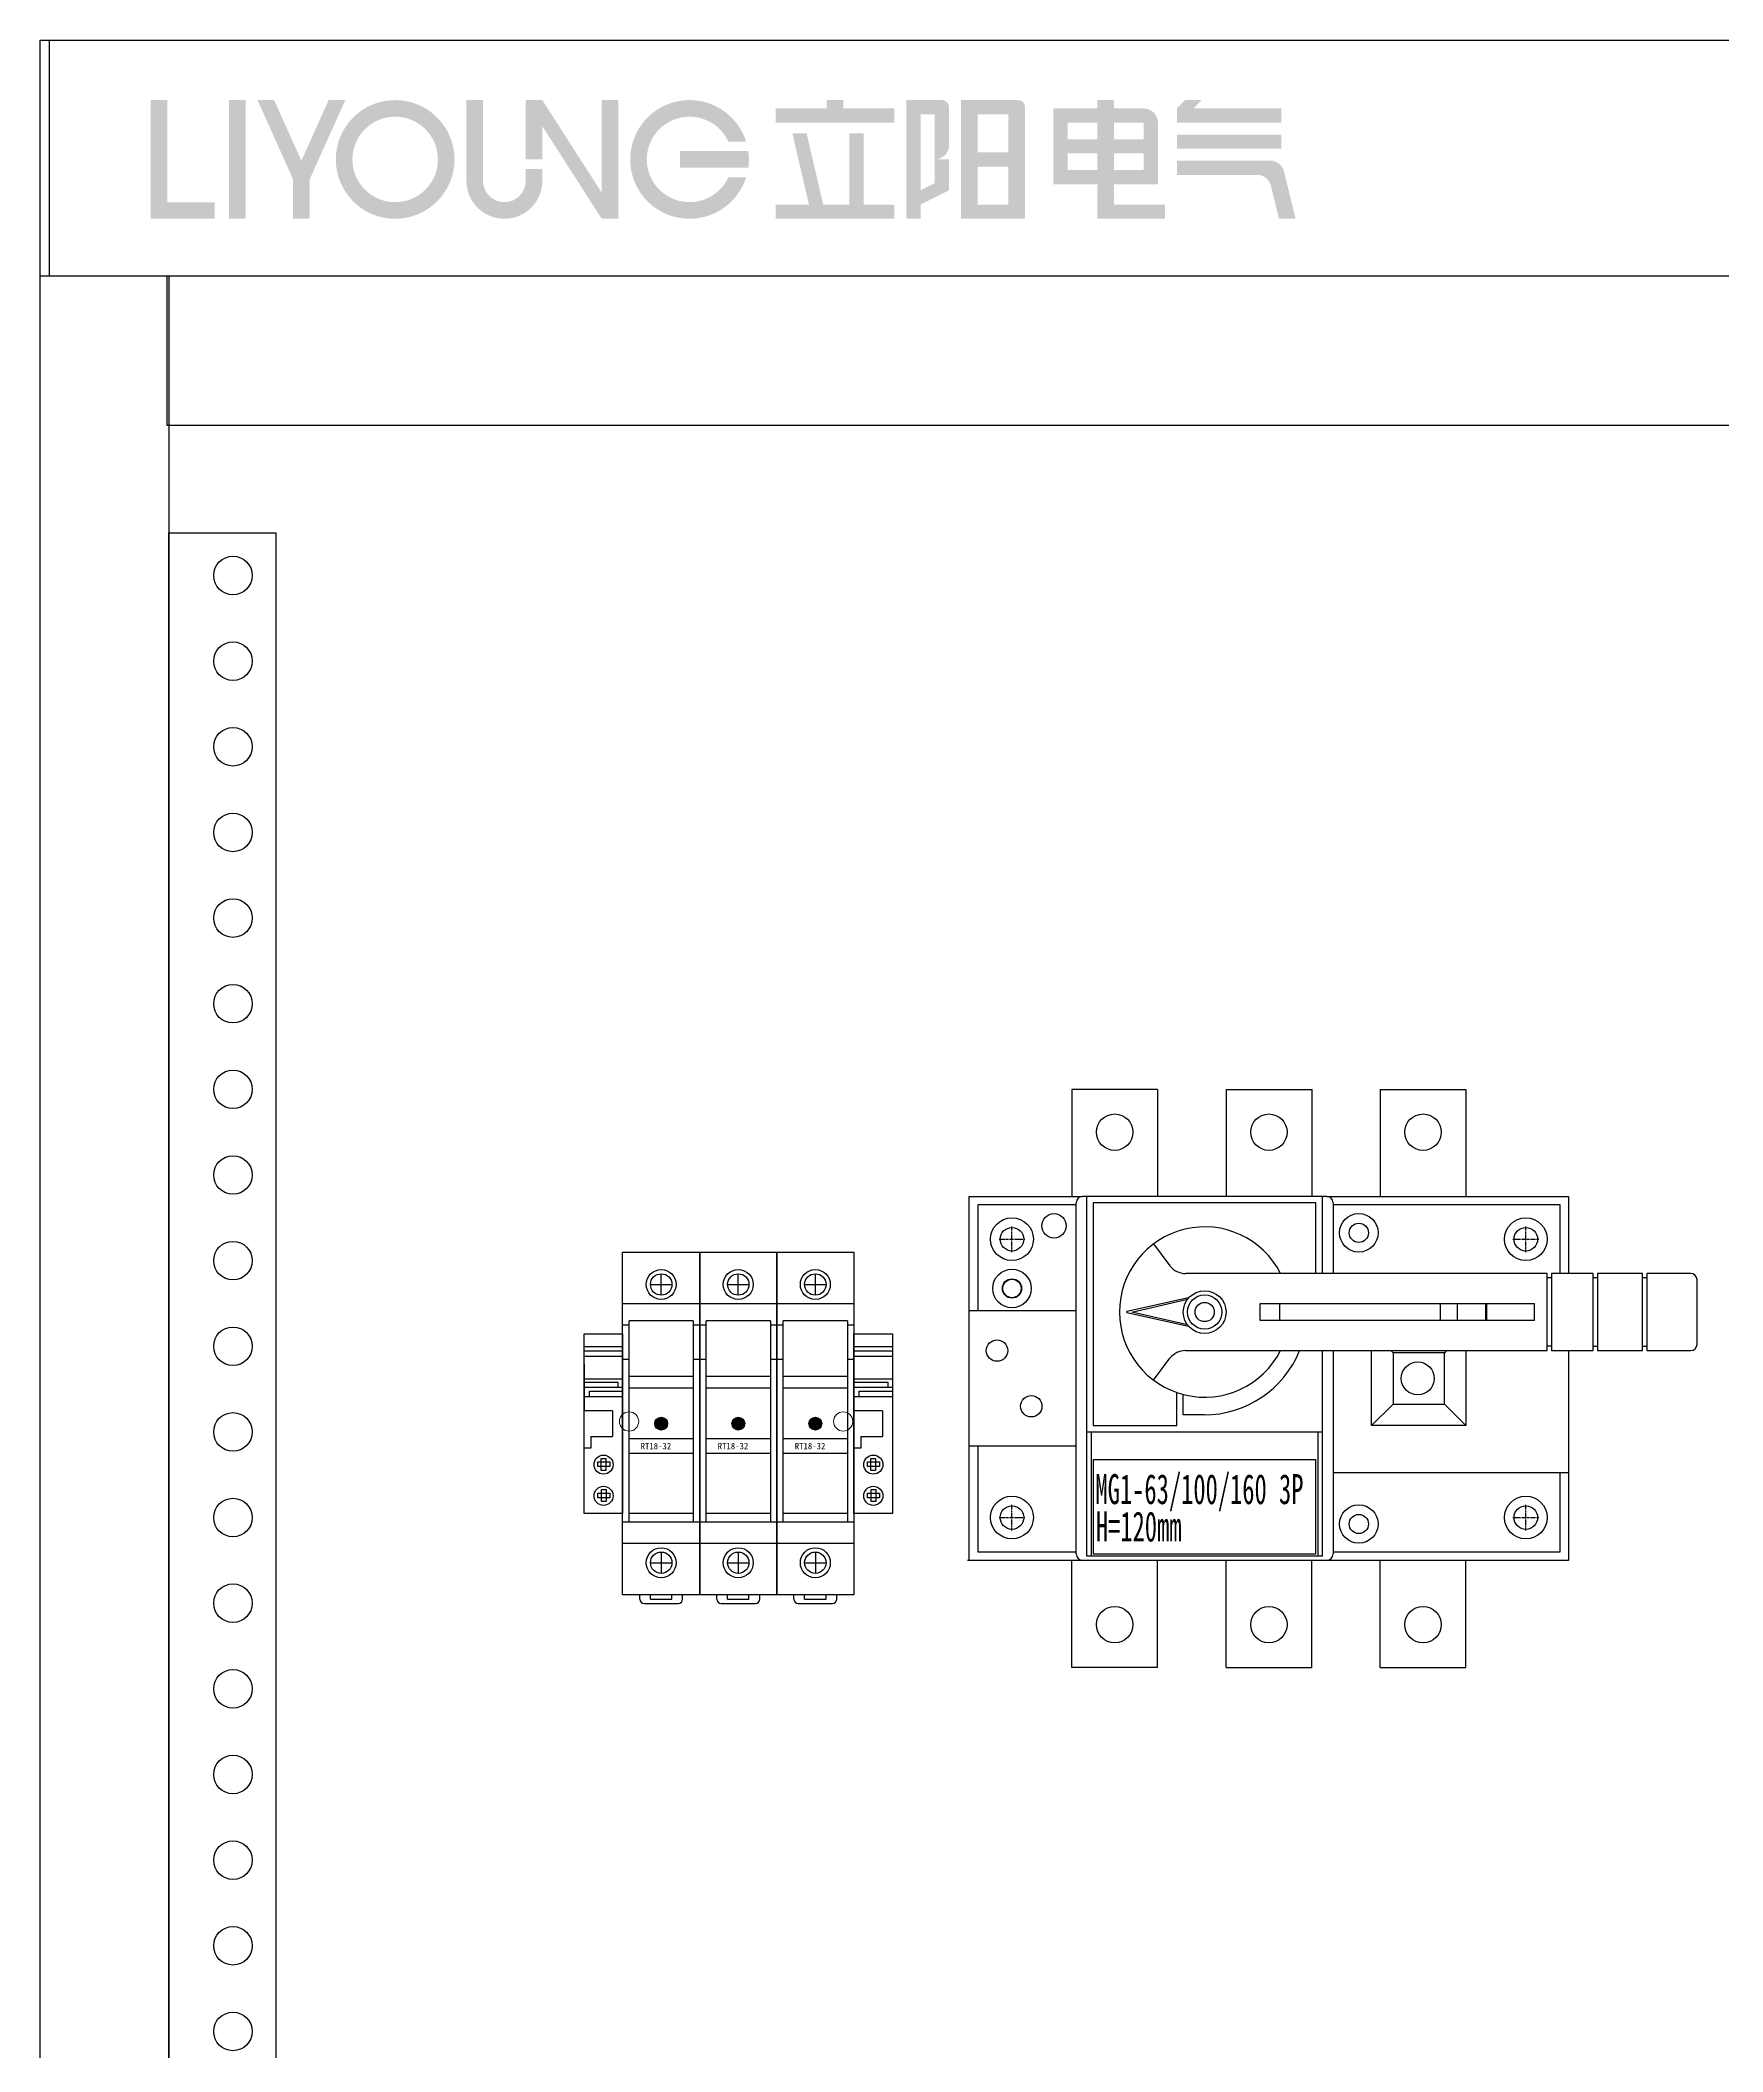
# Model space of a CAD drawing. Extents: x 1597696 to 1598296, y 413192 to 414992.
# Drawn here: x 1597696.3 to 1598089.3, y 414522.4 to 414992.1 of the extents above; entities that cross this region are included whole.
import ezdxf
from ezdxf.enums import TextEntityAlignment as Align

# ---------------------------------------------------------------- set-up
doc = ezdxf.new("R2010")
doc.units = 0
doc.header["$MEASUREMENT"] = 0
doc.linetypes.add('CENTER', pattern=[2, 1.25, -0.25, 0.25, -0.25])
for name, color, linetype in [('LY-JS-BJ', 7, 'Continuous'), ('LY-JS-YQJ', 7, 'Continuous'), ('布置图', 20, 'Continuous')]:
    doc.layers.add(name, color=color, linetype=linetype)
doc.layers.add('LY-二次控制图', color=7, linetype='Continuous', lineweight=18)
doc.styles.add('宋体', font='', dxfattribs={"width": 0.8, "height": 3.5})
doc.styles.get('宋体').set_extended_font_data('SimSun')

# ---------------------------------------------------------------- blocks, each defined once
blk = doc.blocks.new('RT18保险 正视图')
at = {"layer": 'LY-JS-YQJ'}
blk.add_hatch(color=1, dxfattribs=at).paths.add_polyline_path([(1.5, -40, 1), (-1.5, -40, 1)])
for p, q in [((-9, -80), (-9, 0)), ((-9, 0), (9, 0)), ((9, 0), (9, -80)), ((-2.5, -7.51), (2.5, -7.51)), ((0, -10.01), (0, -5.01)), ((9, -12.01), (-9, -12.01)), ((-7.5, -17), (-9, -17)), ((7.5, -16), (-7.5, -16)), ((-7.5, -63), (-7.5, -16)), ((7.5, -16), (7.5, -63)), ((9, -17), (7.5, -17)), ((-7.5, -25), (-9, -25)), ((9, -25), (7.5, -25)), ((7.5, -29), (-7.5, -29)), ((7.5, -31.75), (-7.5, -31.75)), ((-7.5, -43.5), (7.5, -43.5)), ((-7.5, -46.9), (7.5, -46.9)), ((7.5, -61), (-7.5, -61)), ((9, -63), (-9, -63)), ((9, -67.99), (-9, -67.99)), ((0, -69.99), (0, -74.99)), ((-2.5, -72.49), (2.5, -72.49)), ((9, -80), (-9, -80)), ((-5, -81), (-5, -80)), ((-4, -82), (4, -82)), ((-2.5, -81), (-2.5, -80)), ((-2.5, -81), (2.5, -81)), ((2.5, -81), (2.5, -80)), ((5, -81), (5, -80))]:
    blk.add_line(p, q, dxfattribs=at)
for centre, radius in [((0, -7.51), 3.5), ((0, -7.51), 2.5), ((0, -72.49), 3.5), ((0, -72.49), 2.5)]:
    blk.add_circle(centre, radius, dxfattribs=at)
at = {"layer": 'LY-JS-YQJ', "color": 1}
blk.add_circle((0, -40), 1.5, dxfattribs=at)
at = {"layer": 'LY-JS-YQJ'}
for centre, start, end in [((-4, -81), 180, 270), ((4, -81), 270, 0)]:
    blk.add_arc(centre, 1, start, end, dxfattribs=at)
at = {"layer": 'LY-JS-YQJ', "insert": (-4.8, -44.5), "char_height": 1.5, "width": 12.3, "attachment_point": 1}
blk.add_mtext('RT18-32', dxfattribs=at)
blk = doc.blocks.new('RT18-32X-6A')
at = {"layer": 'LY-JS-YQJ'}
blk.add_blockref('RT18保险 正视图', (9, 80), dxfattribs=at)
blk = doc.blocks.new('端子堵头')
at = {"layer": 'LY-JS-YQJ'}
for p, q in [((0, 39.03), (9, 39.03)), ((0, 37.96), (9, 37.96)), ((0, 36.73), (9, 36.73)), ((0, 35), (0, 24)), ((9, 35), (9, 24)), ((9, 34.58), (9, 33.47)), ((0, 31.48), (9, 31.48)), ((7.97, 30.59), (0, 30.59)), ((0, 29.53), (9, 29.53)), ((1.25, 27.32), (1.25, 28.56)), ((1.25, 28.56), (9, 28.56)), ((7.97, 29.53), (7.97, 30.59)), ((0, 27.32), (9, 27.32)), ((6.66, 24), (0, 24)), ((6.66, 24), (6.66, 18)), ((1.59, 15.27), (0, 15.27)), ((1.59, 18), (1.59, 15.27)), ((1.59, 18), (6.66, 18))]:
    blk.add_line(p, q, dxfattribs=at)
for points in [[(0, 42), (9, 42), (9, 0), (0, 0)], [(3.2, 12.05), (6.01, 12.05), (6.01, 10.99), (3.2, 10.99)], [(5.06, 12.84), (5.06, 10.03), (3.99, 10.03), (3.99, 12.84)], [(3.2, 4.76), (6.01, 4.76), (6.01, 3.69), (3.2, 3.69)], [(5.13, 5.6), (5.13, 2.79), (4.06, 2.79), (4.06, 5.6)]]:
    blk.add_lwpolyline(points, close=True, dxfattribs=at)
for centre in [(4.54, 11.43), (4.54, 4.14)]:
    blk.add_circle(centre, 2.23, dxfattribs=at)
blk = doc.blocks.new('A$C90d01b57')
at = {"layer": 'LY-二次控制图', "lineweight": -3}
for name, p in [('RT18-32X-6A', (-54, -80)), ('RT18-32X-6A', (-36, -80)), ('RT18-32X-6A', (-18, -80)), ('端子堵头', (-63, -61)), ('端子堵头', (0, -61))]:
    blk.add_blockref(name, p, dxfattribs=at)
blk = doc.blocks.new('A$C2BB77F8B')
at = {"color": 6}
for centre in [(10.5, 0.5), (60.5, 0.5)]:
    blk.add_circle(centre, 2.25, dxfattribs=at)
at = {"color": 0}
blk.add_blockref('A$C90d01b57', (63, 40), dxfattribs=at)
blk = doc.blocks.new('隔离MG1-63 100 3P-2022.3')
at = {"color": 0}
for p, q in [((24, 67.5), (24, 42.5)), ((44, 67.5), (24, 67.5)), ((44, 67.5), (44, 42.5)), ((60, 67.5), (60, 42.5)), ((60, 67.5), (80, 67.5)), ((80, 67.5), (80, 42.5)), ((96, 67.5), (96, 42.5)), ((96, 67.5), (116, 67.5)), ((116, 67.5), (116, 42.5)), ((24, -67.5), (24, -42.5)), ((44, -67.5), (44, -42.5)), ((60, -67.5), (60, -42.5)), ((80, -67.5), (80, -42.5)), ((96, -67.5), (96, -42.5)), ((116, -67.5), (116, -42.5)), ((44, -67.5), (24, -67.5)), ((60, -67.5), (80, -67.5)), ((96, -67.5), (116, -67.5))]:
    blk.add_line(p, q, dxfattribs=at)
at = {"color": 0, "linetype": 'Continuous', "lineweight": 25}
for p, q in [((0, -42.5), (0, 42.5)), ((0, 42.5), (26.5, 42.5)), ((83.5, 42.5), (26.5, 42.5)), ((27.5, -41.5), (27.5, 42.5)), ((82.5, 24.5), (82.5, 42.5)), ((83.5, 42.5), (140, 42.5)), ((140, 42.5), (140, 24.5)), ((2, 40.5), (2, 15.75)), ((25, 40.5), (2, 40.5)), ((25, -41), (25, 41)), ((29, 41), (29, -11)), ((81, 41), (29, 41)), ((81, 24.5), (81, 41)), ((85, 41), (85, 24.5)), ((138, 40.5), (85, 40.5)), ((138, 24.5), (138, 40.5)), ((43.06, 31.41), (46.9, 26.3)), ((135, 24.5), (50.5, 24.5)), ((135, 6.5), (135, 24.5)), ((136, 23.5), (135, 23.5)), ((145.75, 24.5), (136, 24.5)), ((136, 24.5), (136, 6.5)), ((145.75, 6.5), (145.75, 24.5)), ((146.75, 23.5), (145.75, 23.5)), ((157.25, 24.5), (146.75, 24.5)), ((146.75, 24.5), (146.75, 6.5)), ((157.25, 6.5), (157.25, 24.5)), ((158.25, 23.5), (157.25, 23.5)), ((158.25, 24.5), (158.25, 6.5)), ((168.5, 24.5), (158.25, 24.5)), ((170, 8), (170, 23)), ((25, 15.75), (0, 15.75)), ((51.25, 18.79), (36.86, 15.6)), ((36.86, 15.4), (51.21, 12.22)), ((38, 15.48), (51, 18.48)), ((51, 12.48), (38, 15.48)), ((68, 13.5), (68, 17.5)), ((68, 17.5), (132, 17.5)), ((72.51, 17.5), (72.51, 13.5)), ((109.96, 17.5), (109.96, 13.5)), ((114, 17.5), (114, 13.5)), ((120.57, 17.5), (120.57, 13.5)), ((120.9, 13.5), (120.9, 17.5)), ((132, 13.5), (132, 17.5)), ((132, 13.5), (68, 13.5)), ((43.06, -0.41), (46.9, 4.7)), ((50.5, 6.5), (135, 6.5)), ((82.5, -41.5), (82.5, 6.5)), ((85, 6.5), (85, -41)), ((94, -11), (94, 6.5)), ((98.5, 6.5), (99, 6)), ((99, 6), (99, -6)), ((111, 6), (99, 6)), ((111.5, 6.5), (111, 6)), ((111, -6), (111, 6)), ((116, 6.5), (116, -11)), ((136, 7.5), (135, 7.5)), ((136, 6.5), (145.75, 6.5)), ((140, 6.5), (140, -42.5)), ((145.75, 7.5), (146.75, 7.5)), ((146.75, 6.5), (157.25, 6.5)), ((157.25, 7.5), (158.25, 7.5)), ((158.25, 6.5), (168.5, 6.5)), ((48.5, -11), (48.5, -3.29)), ((50, -8.5), (50, -3.75)), ((54.86, -8.5), (50, -8.5)), ((99, -6), (94, -11)), ((99, -6), (111, -6)), ((111, -6), (116, -11)), ((27.5, -12.5), (82.5, -12.5)), ((28.5, -12.5), (28.5, -41.5)), ((29, -11), (48.5, -11)), ((81.5, -41.5), (81.5, -12.5)), ((116, -11), (94, -11)), ((0, -15.75), (25, -15.75)), ((2, -15.75), (2, -40.5)), ((29, -19), (29, -41)), ((81, -19), (29, -19)), ((81, -41), (81, -19)), ((85, -22), (140, -22)), ((138, -40.5), (138, -22)), ((2, -40.5), (25, -40.5)), ((82.5, -41.5), (27.5, -41.5)), ((29, -41), (81, -41)), ((85, -40.5), (138, -40.5)), ((140, -42.5), (-0.42, -42.5))]:
    blk.add_line(p, q, dxfattribs=at)
at = {"color": 1, "linetype": 'CENTER', "ltscale": 0.11}
for p, q in [((10, 29.47), (10, 35.52)), ((130, 29.47), (130, 35.52)), ((6.98, 32.5), (13.03, 32.5)), ((126.98, 32.5), (133.03, 32.5)), ((6.98, -32.5), (13.03, -32.5)), ((6.98, -32.5), (13.03, -32.5)), ((10, -35.53), (10, -29.48)), ((10, -35.53), (10, -29.48)), ((126.98, -32.5), (133.03, -32.5)), ((130, -35.53), (130, -29.48))]:
    blk.add_line(p, q, dxfattribs=at)
at = {"color": 0}
for centre, radius in [((34, 57.5), 4.25), ((70, 57.5), 4.25), ((106, 57.5), 4.25), ((104.77, 0), 3.85), ((34, -57.5), 4.25), ((70, -57.5), 4.25), ((106, -57.5), 4.25)]:
    blk.add_circle(centre, radius, dxfattribs=at)
at = {"color": 0, "linetype": 'Continuous', "lineweight": 25}
for centre, radius in [((19.82, 35.63), 2.85), ((91, 34), 4.5), ((10, 32.5), 5), ((10, 32.5), 2.75), ((91, 34), 2.25), ((130, 32.5), 5), ((130, 32.5), 2.75), ((10, 21), 4.5), ((10, 21), 2.25), ((10, 21), 2.15), ((55, 15.48), 5), ((55, 15.48), 4), ((55, 15.5), 2.25), ((6.51, 6.5), 2.5), ((14.51, -6.5), 2.5), ((10, -32.5), 5), ((130, -32.5), 5), ((10, -32.5), 2.75), ((91, -34), 4.5), ((91, -34), 2.25), ((130, -32.5), 2.75)]:
    blk.add_circle(centre, radius, dxfattribs=at)
for centre, radius, start, end in [((26.5, 41), 1.5, 90, 180), ((83.5, 41), 1.5, 0, 90), ((55, 15.5), 19.89, 26.9078, 333.0922), ((50.5, 29), 4.5, 216.9098, 270), ((168.5, 23), 1.5, 0, 90), ((36.88, 15.5), 0.1, 102.5, 257.5), ((50.5, 2), 4.5, 90, 143.0902), ((54.93, 15.5), 24, 269.827, 337.9757), ((168.5, 8), 1.5, 270, 0), ((26.5, -41), 1.5, 180, 270), ((83.5, -41), 1.5, 270, 0)]:
    blk.add_arc(centre, radius, start, end, dxfattribs=at)
at = {"color": 4, "linetype": 'ByBlock', "style": '宋体', "width": 0.6}
for s, p in [('MG1-63/100/160 3P', (29.5, -25.85)), ('H=120mm', (29.59, -34.58))]:
    blk.add_text(s, height=7, dxfattribs=at).set_placement(p, align=Align.MIDDLE_LEFT)
blk = doc.blocks.new('*U27')
at = {"layer": 'LY-JS-BJ', "color": 6}
blk.add_circle((0, 0), 4.5, dxfattribs=at)
blk = doc.blocks.new('*U28')
at = {"layer": 'LY-JS-BJ', "color": 0, "linetype": 'ByBlock', "lineweight": -2, "transparency": 16777216}
for p in [(0, 0), (0, -20), (0, -40), (0, -60), (0, -80), (0, -100), (0, -120), (0, -140), (0, -160), (0, -180), (0, -200), (0, -220), (0, -240), (0, -260), (0, -280), (0, -300), (0, -320), (0, -340)]:
    blk.add_blockref('*U27', p, dxfattribs=at)
blk = doc.blocks.new('911')
at = {"layer": 'LY-JS-BJ'}
for points in [[(-201.58, 15.72), (-207.13, 15.72), (-207.13, -23.88), (-199.21, -23.88), (-185.74, -23.88), (-185.74, -18.34), (-201.58, -18.34), (-201.58, -16.76)], [(-175.45, 15.72), (-180.99, 15.72), (-180.99, -23.88), (-175.45, -23.88)], [(-142.18, 15.72), (-147.73, 15.72), (-156.83, -4.52), (-165.94, 15.72), (-171.49, 15.72), (-159.61, -10.68), (-159.61, -23.88), (-154.06, -23.88), (-154.06, -10.68)], [(-96.25, -11.21), (-96.25, 15.72), (-101.79, 15.72), (-101.79, -11.21, 1), (-76.45, -11.21), (-76.45, -7.25), (-81.99, -7.25), (-81.99, -11.21, -1)], [(-76.45, 15.72), (-81.99, 15.72), (-81.99, -4.08), (-76.45, -4.08), (-76.45, 7), (-56.65, -23.88), (-51.1, -23.88), (-51.1, 15.72), (-56.65, 15.72), (-56.65, -15.17)], [(-8.45, -10.02), (-14.38, -10.02, -4.581742), (-14.38, 1.86), (-8.45, 1.86, 6.513131)], [(41.02, 12.94), (23.99, 12.94), (23.99, 15.72), (18.44, 15.72), (18.44, 12.94), (1.42, 12.94), (1.42, 8.19), (41.02, 8.19)], [(59.23, -4.08), (54.48, -4.08), (54.48, -12), (49.73, -14.38), (49.73, 10.96), (54.48, 10.96), (54.48, -4.08, 0.414214), (59.23, 0.67), (59.23, 13.34, 0.414214), (56.86, 15.72), (49.73, 15.72), (44.98, 15.72), (44.98, -23.88), (49.73, -23.88), (49.73, -19.13), (59.23, -14.38)], [(170.1, 12.94), (140.8, 12.94), (143.57, 15.72), (138.03, 15.72), (135.25, 12.94), (135.25, 8.19), (170.1, 8.19)], [(41.02, -19.13), (30.72, -19.13), (30.72, 4.63), (25.97, 4.63), (25.97, -19.13), (17.26, -19.13), (11.71, 4.63), (6.96, 4.63), (12.5, -19.13), (1.42, -19.13), (1.42, -23.88), (41.02, -23.88)], [(170.1, 4.23), (135.25, 4.23), (135.25, -0.52), (170.1, -0.52)], [(-7.74, -1.31), (-30.51, -1.31), (-30.51, -6.86), (-7.74, -6.86, 0.070346)], [(166.37, -4.48), (135.25, -4.48), (135.25, -9.23), (161.99, -9.23, -0.345496), (166.61, -12.85), (169.31, -23.88), (174.85, -23.88), (170.99, -8.1, 0.345496)]]:
    blk.add_hatch(color=7, dxfattribs=at).paths.add_polyline_path(points)
h = blk.add_hatch(color=7, dxfattribs=at)
h.paths.add_polyline_path([(-105.75, -4.08, 1), (-145.35, -4.08, 1)])
h.paths.add_polyline_path([(-139.81, -4.08, -1), (-111.29, -4.08, -1)], flags=16)
h = blk.add_hatch(color=7, dxfattribs=at)
h.paths.add_polyline_path([(84.58, 13.34, 0.414214), (82.2, 15.72), (63.19, 15.72), (63.19, -23.88), (84.58, -23.88)])
h.paths.add_polyline_path([(68.74, -19.13), (68.74, -6.46), (79.03, -6.46), (79.03, -19.13)], flags=16)
h.paths.add_polyline_path([(68.74, -1.71), (68.74, 10.96), (79.03, 10.96), (79.03, -1.71)], flags=16)
h = blk.add_hatch(color=7, dxfattribs=at)
h.paths.add_polyline_path([(124.17, 12.94), (114.27, 12.94), (114.27, 15.72), (108.72, 15.72), (108.72, 12.94), (94.07, 12.94), (94.07, -12.4), (108.72, -12.4), (108.72, -23.88), (131.29, -23.88), (131.29, -19.13), (114.27, -19.13), (114.27, -12.4), (128.92, -12.4), (128.92, 8.19, 0.414214)])
h.paths.add_polyline_path([(114.27, 8.19), (124.17, 8.19), (124.17, 2.65), (114.27, 2.65)], flags=16)
h.paths.add_polyline_path([(108.72, 8.19), (108.72, 2.65), (98.82, 2.65), (98.82, 8.19)], flags=16)
h.paths.add_polyline_path([(114.27, -2.1), (124.17, -2.1), (124.17, -7.65), (114.27, -7.65)], flags=16)
h.paths.add_polyline_path([(108.72, -2.1), (108.72, -7.65), (98.82, -7.65), (98.82, -2.1)], flags=16)

msp = doc.modelspace()

# ---------------------------------------------------------------- linework, layer by layer
at = {"layer": 'LY-JS-BJ', "color": 6, "ltscale": 50}
msp.add_line((1597696.34, 414937.11), (1598296.34, 414937.11), dxfattribs=at)
for points in [[(1597698.47, 414937.11), (1597698.47, 414992.11)], [(1598265.97, 414937.11), (1598265.97, 414902.11), (1597725.97, 414902.11), (1597725.97, 414937.11)], [(1597726.34, 414937.11), (1597726.34, 413192.11)]]:
    msp.add_lwpolyline(points, dxfattribs=at)
at = {"layer": 'LY-JS-BJ', "color": 6, "lineweight": -3}
msp.add_lwpolyline([(1597751.34, 414877.11), (1597751.34, 413277.11), (1597726.34, 413277.11), (1597726.34, 414877.11)], close=True, dxfattribs=at)
at = {"layer": '布置图', "ltscale": 50}
msp.add_lwpolyline([(1597696.34, 414992.11), (1598296.34, 414992.11), (1598296.34, 413192.11), (1597696.34, 413192.11)], close=True, dxfattribs=at)

# ---------------------------------------------------------------- block references
at = {"color": 6}
msp.add_blockref('隔离MG1-63 100 3P-2022.3', (1597913.27, 414679.61), dxfattribs=at)
at = {"layer": 'LY-JS-BJ', "color": 6, "lineweight": -3, "xscale": 0.6999999999534339, "yscale": 0.6999999999534339, "zscale": 0.6999999999534339}
msp.add_blockref('911', (1597867.11, 414967.13), dxfattribs=at)
at = {"layer": 'LY-JS-BJ', "color": 6, "lineweight": -3}
msp.add_blockref('*U28', (1597741.34, 414867.11), dxfattribs=at)
at = {"layer": 'LY-二次控制图', "color": 6, "lineweight": -3}
msp.add_blockref('A$C2BB77F8B', (1597823.35, 414669.05), dxfattribs=at)

doc.saveas('drawing.dxf')
